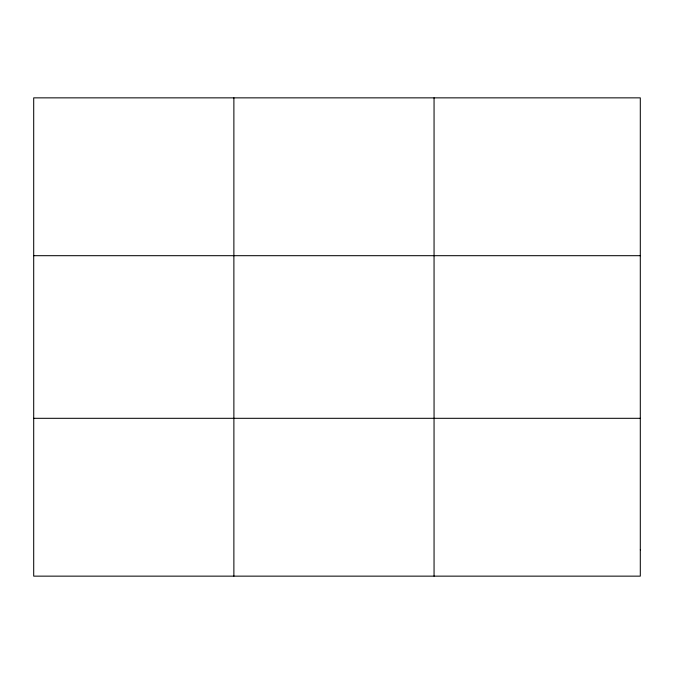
<?xml version="1.0" encoding="UTF-8"?>
<svg xmlns="http://www.w3.org/2000/svg" width="674" height="674" viewBox="0 0 674 674"><rect width="100%" height="100%" fill="white"/><g stroke="black" fill="none" stroke-linecap="round" stroke-linejoin="round"><path stroke-width="1.01" d="M233.878 97.856L233.878 576.144M434.056 97.856L434.056 576.144M33.7 255.69L640.3 255.69M33.7 418.31L640.3 418.31M640.3 549.841L640.3 576.144L33.7 576.144L33.7 97.856L640.3 97.856L640.3 549.841"/></g></svg>
